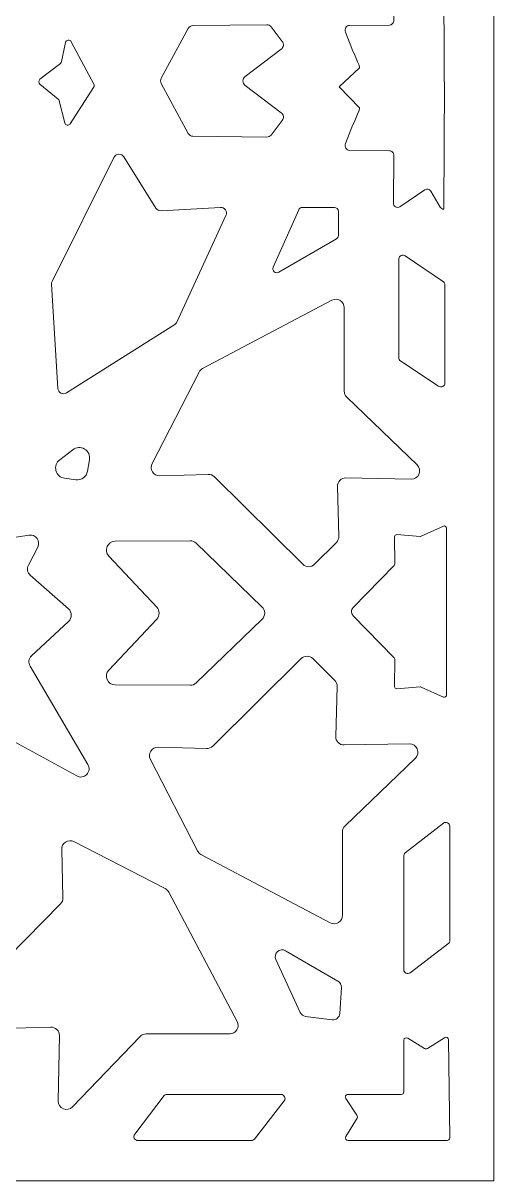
# Model space of a CAD drawing. Header units: millimetres. Extents: x -250 to 250, y -250 to 250.
# Drawn here: x 142.7 to 250, y -250 to 13.7 of the extents above; entities that cross this region are included whole.
import ezdxf

# ---------------------------------------------------------------- set-up
doc = ezdxf.new("R2010")
doc.units = ezdxf.units.MM
doc.header["$MEASUREMENT"] = 0
doc.layers.add('layer 1', color=7, linetype='Continuous')

msp = doc.modelspace()

# ---------------------------------------------------------------- linework, layer by layer
at = {"layer": 'layer 1', "color": 250, "lineweight": 9}
for points, knots in [([(-250, 250), (-250, 250), (250, 250), (250, 250), (250, 250), (250, -250), (250, -250), (250, -250), (-250, -250), (-250, -250), (-250, -250), (-250, 250), (-250, 250)], [0, 0, 0, 0, 0.25, 0.25, 0.25, 0.5, 0.5, 0.5, 0.75, 0.75, 0.75, 1, 1, 1, 1]), ([(214.7699, -0.824), (214.7699, -0.824), (219.3625, 3.4966), (219.3625, 3.4966), (219.6011, 3.7211), (217.7179, 7.6195), (217.6011, 7.9271), (217.6011, 7.9271), (216.1847, 11.6527), (216.1847, 11.6527), (216.0519, 12.0018), (216.0809, 12.3707), (216.266, 12.6884), (216.451, 13.006), (216.7403, 13.1834), (217.0782, 13.1863), (217.0782, 13.1863), (226.22, 13.2644), (226.22, 13.2644), (226.4904, 13.2667), (226.7224, 13.3772), (226.9117, 13.594), (227.1012, 13.8109), (227.1952, 14.0735), (227.1923, 14.3773), (227.1923, 14.3773), (227.089, 25.0664), (227.089, 25.0664), (227.0851, 25.4764), (227.2655, 25.8305), (227.5822, 26.0341), (227.899, 26.2376), (228.2621, 26.2329), (228.5745, 26.0212), (228.5745, 26.0212), (234.2784, 22.1563), (234.2784, 22.1563), (234.7252, 21.8536), (235.3035, 21.9967), (235.5959, 22.4824), (235.5959, 22.4824), (237.7666, 26.0891), (237.7666, 26.0891), (237.9544, 26.4012), (238.2428, 26.5733), (238.5781, 26.5733), (238.5781, 26.5733), (238.698, 0.3135), (238.698, 0.3135), (238.698, 0.3135), (238.7243, 0.3135), (238.7243, 0.3135), (238.7243, 0.3135), (238.592, -28.6733), (238.592, -28.6733), (238.2567, -28.6733), (237.9683, -28.5012), (237.7805, -28.1891), (237.7805, -28.1891), (235.6098, -24.5824), (235.6098, -24.5824), (235.3174, -24.0967), (234.7391, -23.9536), (234.2923, -24.2563), (234.2923, -24.2563), (228.5884, -28.1212), (228.5884, -28.1212), (228.276, -28.3329), (227.9129, -28.3376), (227.5961, -28.1341), (227.2794, -27.9305), (227.099, -27.5764), (227.1029, -27.1664), (227.1029, -27.1664), (227.2062, -16.4773), (227.2062, -16.4773), (227.2091, -16.1735), (227.1151, -15.9109), (226.9256, -15.694), (226.7363, -15.4772), (226.5043, -15.3667), (226.2339, -15.3644), (226.2339, -15.3644), (217.0921, -15.2863), (217.0921, -15.2863), (216.7542, -15.2834), (216.4649, -15.106), (216.2799, -14.7884), (216.0948, -14.4707), (216.0658, -14.1018), (216.1986, -13.7527), (216.1986, -13.7527), (217.615, -10.0271), (217.615, -10.0271), (217.7319, -9.7195), (219.6038, -5.8323), (219.3764, -5.5966), (219.3764, -5.5966), (214.7699, -0.824), (214.7699, -0.824)], [0, 0, 0, 0, 0.03030303, 0.03030303, 0.03030303, 0.06060606, 0.06060606, 0.06060606, 0.09090909, 0.09090909, 0.09090909, 0.12121212, 0.12121212, 0.12121212, 0.15151515, 0.15151515, 0.15151515, 0.18181818, 0.18181818, 0.18181818, 0.21212121, 0.21212121, 0.21212121, 0.24242424, 0.24242424, 0.24242424, 0.27272727, 0.27272727, 0.27272727, 0.3030303, 0.3030303, 0.3030303, 0.33333333, 0.33333333, 0.33333333, 0.36363636, 0.36363636, 0.36363636, 0.39393939, 0.39393939, 0.39393939, 0.42424242, 0.42424242, 0.42424242, 0.45454545, 0.45454545, 0.45454545, 0.48484848, 0.48484848, 0.48484848, 0.51515152, 0.51515152, 0.51515152, 0.54545455, 0.54545455, 0.54545455, 0.57575758, 0.57575758, 0.57575758, 0.60606061, 0.60606061, 0.60606061, 0.63636364, 0.63636364, 0.63636364, 0.66666667, 0.66666667, 0.66666667, 0.6969697, 0.6969697, 0.6969697, 0.72727273, 0.72727273, 0.72727273, 0.75757576, 0.75757576, 0.75757576, 0.78787879, 0.78787879, 0.78787879, 0.81818182, 0.81818182, 0.81818182, 0.84848485, 0.84848485, 0.84848485, 0.87878788, 0.87878788, 0.87878788, 0.90909091, 0.90909091, 0.90909091, 0.93939394, 0.93939394, 0.93939394, 0.96969697, 0.96969697, 0.96969697, 1, 1, 1, 1]), ([(174.0078, 0.5342), (174.0078, 0.7427), (174.0609, 0.9513), (174.1672, 1.1467), (174.1672, 1.1467), (180.3316, 12.4907), (180.3316, 12.4907), (180.5479, 12.8888), (180.9234, 13.1196), (181.3636, 13.1249), (181.3636, 13.1249), (198.2515, 13.3299), (198.2515, 13.3299), (198.6338, 13.3346), (198.9646, 13.1719), (199.2034, 12.862), (199.2034, 12.862), (201.7563, 9.549), (201.7563, 9.549), (201.9689, 9.2731), (202.0541, 8.9543), (202.0088, 8.6042), (201.9635, 8.254), (201.8004, 7.97), (201.5252, 7.762), (201.5252, 7.762), (193.2926, 1.5423), (193.2926, 1.5423), (192.9719, 1.3001), (192.7983, 0.9458), (192.7983, 0.5341), (192.7983, 0.1224), (192.9719, -0.2319), (193.2926, -0.4741), (193.2926, -0.4741), (201.5252, -6.6938), (201.5252, -6.6938), (201.8004, -6.9018), (201.9635, -7.1858), (202.0088, -7.536), (202.0541, -7.8861), (201.9689, -8.2049), (201.7563, -8.4808), (201.7563, -8.4808), (199.2034, -11.7938), (199.2034, -11.7938), (198.9646, -12.1037), (198.6338, -12.2664), (198.2515, -12.2617), (198.2515, -12.2617), (181.3636, -12.0567), (181.3636, -12.0567), (180.9234, -12.0514), (180.5479, -11.8206), (180.3316, -11.4225), (180.3316, -11.4225), (174.1672, -0.0785), (174.1672, -0.0785), (174.0609, 0.1169), (174.0078, 0.3255), (174.0078, 0.534), (174.0078, 0.534), (174.0078, 0.5342), (174.0078, 0.5342)], [0, 0, 0, 0, 0.04761905, 0.04761905, 0.04761905, 0.0952381, 0.0952381, 0.0952381, 0.14285714, 0.14285714, 0.14285714, 0.19047619, 0.19047619, 0.19047619, 0.23809524, 0.23809524, 0.23809524, 0.28571429, 0.28571429, 0.28571429, 0.33333333, 0.33333333, 0.33333333, 0.38095238, 0.38095238, 0.38095238, 0.42857143, 0.42857143, 0.42857143, 0.47619048, 0.47619048, 0.47619048, 0.52380952, 0.52380952, 0.52380952, 0.57142857, 0.57142857, 0.57142857, 0.61904762, 0.61904762, 0.61904762, 0.66666667, 0.66666667, 0.66666667, 0.71428571, 0.71428571, 0.71428571, 0.76190476, 0.76190476, 0.76190476, 0.80952381, 0.80952381, 0.80952381, 0.85714286, 0.85714286, 0.85714286, 0.9047619, 0.9047619, 0.9047619, 0.95238095, 0.95238095, 0.95238095, 1, 1, 1, 1]), ([(158.7983, -0.2301), (158.7983, -0.2301), (153.6793, 9.4634), (153.6793, 9.4634), (153.5387, 9.7296), (153.2599, 9.8721), (152.9618, 9.8302), (152.6637, 9.7883), (152.435, 9.5743), (152.3733, 9.2796), (152.3733, 9.2796), (151.4681, 4.9528), (151.4681, 4.9528), (151.4326, 4.7831), (151.3484, 4.6485), (151.2114, 4.5423), (151.2114, 4.5423), (146.5221, 0.9073), (146.5221, 0.9073), (146.3475, 0.772), (146.2534, 0.5831), (146.2506, 0.3622), (146.2478, 0.1414), (146.337, -0.0499), (146.508, -0.1896), (146.508, -0.1896), (150.7049, -3.6184), (150.7049, -3.6184), (150.8275, -3.7186), (150.9042, -3.8398), (150.9421, -3.9936), (150.9421, -3.9936), (152.1822, -9.0272), (152.1822, -9.0272), (152.2507, -9.3053), (152.4659, -9.5043), (152.7484, -9.5511), (153.031, -9.5978), (153.2987, -9.4787), (153.4532, -9.2375), (153.4532, -9.2375), (158.7688, -0.9355), (158.7688, -0.9355), (158.9087, -0.717), (158.9195, -0.4595), (158.7983, -0.2301)], [0, 0, 0, 0, 0.06666667, 0.06666667, 0.06666667, 0.13333333, 0.13333333, 0.13333333, 0.2, 0.2, 0.2, 0.26666667, 0.26666667, 0.26666667, 0.33333333, 0.33333333, 0.33333333, 0.4, 0.4, 0.4, 0.46666667, 0.46666667, 0.46666667, 0.53333333, 0.53333333, 0.53333333, 0.6, 0.6, 0.6, 0.66666667, 0.66666667, 0.66666667, 0.73333333, 0.73333333, 0.73333333, 0.8, 0.8, 0.8, 0.86666667, 0.86666667, 0.86666667, 0.93333333, 0.93333333, 0.93333333, 1, 1, 1, 1]), ([(150.599, -69.4875), (150.599, -69.4875), (149.1614, -45.777), (149.1614, -45.777), (149.147, -45.5383), (149.1894, -45.3303), (149.2964, -45.1164), (149.2964, -45.1164), (163.4076, -16.8977), (163.4076, -16.8977), (163.6237, -16.4656), (164.0261, -16.2034), (164.5085, -16.1801), (164.9909, -16.1567), (165.4168, -16.379), (165.6734, -16.7882), (165.6734, -16.7882), (172.9644, -28.4118), (172.9644, -28.4118), (173.2227, -28.8235), (173.6525, -29.0462), (174.1378, -29.0196), (174.1378, -29.0196), (187.6643, -28.2773), (187.6643, -28.2773), (188.1329, -28.2516), (188.5479, -28.457), (188.8117, -28.8451), (189.0755, -29.2333), (189.1136, -29.6947), (188.9172, -30.1209), (188.9172, -30.1209), (177.7373, -54.3749), (177.7373, -54.3749), (177.6274, -54.6133), (177.4725, -54.7899), (177.2506, -54.9301), (177.2506, -54.9301), (152.5924, -70.5086), (152.5924, -70.5086), (152.1926, -70.7612), (151.7254, -70.7823), (151.3044, -70.5666), (150.8835, -70.351), (150.6276, -69.9595), (150.599, -69.4875)], [0, 0, 0, 0, 0.06666667, 0.06666667, 0.06666667, 0.13333333, 0.13333333, 0.13333333, 0.2, 0.2, 0.2, 0.26666667, 0.26666667, 0.26666667, 0.33333333, 0.33333333, 0.33333333, 0.4, 0.4, 0.4, 0.46666667, 0.46666667, 0.46666667, 0.53333333, 0.53333333, 0.53333333, 0.6, 0.6, 0.6, 0.66666667, 0.66666667, 0.66666667, 0.73333333, 0.73333333, 0.73333333, 0.8, 0.8, 0.8, 0.86666667, 0.86666667, 0.86666667, 0.93333333, 0.93333333, 0.93333333, 1, 1, 1, 1]), ([(206.3376, -28.2902), (206.3376, -28.2902), (213.6575, -28.2902), (213.6575, -28.2902), (214.1532, -28.2902), (214.5575, -28.6945), (214.5575, -29.1901), (214.5575, -29.1901), (214.5575, -34.6677), (214.5575, -34.6677), (214.5575, -34.9982), (214.3937, -35.2819), (214.1075, -35.4471), (214.1075, -35.4471), (200.984, -43.024), (200.984, -43.024), (200.6406, -43.2222), (200.2267, -43.1788), (199.932, -42.9136), (199.6372, -42.6484), (199.5505, -42.2413), (199.7116, -41.879), (199.7116, -41.879), (205.5151, -28.8246), (205.5151, -28.8246), (205.6629, -28.4923), (205.9739, -28.2902), (206.3376, -28.2902)], [0, 0, 0, 0, 0.11111111, 0.11111111, 0.11111111, 0.22222222, 0.22222222, 0.22222222, 0.33333333, 0.33333333, 0.33333333, 0.44444444, 0.44444444, 0.44444444, 0.55555556, 0.55555556, 0.55555556, 0.66666667, 0.66666667, 0.66666667, 0.77777778, 0.77777778, 0.77777778, 0.88888889, 0.88888889, 0.88888889, 1, 1, 1, 1]), ([(228.3595, -39.9258), (228.3595, -39.9258), (228.3595, -62.7049), (228.3595, -62.7049), (228.3595, -62.8732), (228.4418, -63.018), (228.5954, -63.1201), (228.5954, -63.1201), (237.3976, -68.9697), (237.3976, -68.9697), (237.6764, -69.155), (238.0284, -69.1846), (238.3428, -69.0492), (238.6571, -68.9138), (238.8437, -68.6523), (238.8437, -68.347), (238.8437, -68.347), (238.8437, -45.8401), (238.8437, -45.8401), (238.8437, -45.5909), (238.7237, -45.3764), (238.4983, -45.223), (238.4983, -45.223), (229.8141, -39.3086), (229.8141, -39.3086), (229.5364, -39.1195), (229.1823, -39.087), (228.8653, -39.2214), (228.5483, -39.3559), (228.3595, -39.6188), (228.3595, -39.9258)], [0, 0, 0, 0, 0.1, 0.1, 0.1, 0.2, 0.2, 0.2, 0.3, 0.3, 0.3, 0.4, 0.4, 0.4, 0.5, 0.5, 0.5, 0.6, 0.6, 0.6, 0.7, 0.7, 0.7, 0.8, 0.8, 0.8, 0.9, 0.9, 0.9, 1, 1, 1, 1]), ([(213.098, -49.3947), (213.098, -49.3947), (183.6063, -64.973), (183.6063, -64.973), (183.2468, -65.1629), (182.9894, -65.4232), (182.8036, -65.7849), (182.8036, -65.7849), (172.1065, -86.6101), (172.1065, -86.6101), (171.7912, -87.2239), (171.8208, -87.9054), (172.1881, -88.4896), (172.5554, -89.0737), (173.1567, -89.3957), (173.8465, -89.3776), (173.8465, -89.3776), (184.9135, -89.0863), (184.9135, -89.0863), (185.4501, -89.0722), (185.9171, -89.2568), (186.2989, -89.6341), (186.2989, -89.6341), (206.4721, -109.5658), (206.4721, -109.5658), (207.2136, -110.2985), (208.4138, -110.2949), (209.151, -109.5578), (209.151, -109.5578), (214.1161, -104.5927), (214.1161, -104.5927), (214.4993, -104.2095), (214.6871, -103.7376), (214.6719, -103.1959), (214.6719, -103.1959), (214.3537, -91.8481), (214.3537, -91.8481), (214.3386, -91.3096), (214.5239, -90.8406), (214.9029, -90.4579), (215.282, -90.0752), (215.7491, -89.8853), (216.2877, -89.8952), (216.2877, -89.8952), (231.1462, -90.167), (231.1462, -90.167), (231.9437, -90.1816), (232.6324, -89.73), (232.937, -88.9928), (233.2415, -88.2556), (233.0724, -87.4497), (232.4971, -86.8971), (232.4971, -86.8971), (216.4692, -71.5019), (216.4692, -71.5019), (216.0822, -71.1301), (215.8854, -70.6683), (215.8854, -70.1316), (215.8854, -70.1316), (215.8854, -51.0747), (215.8854, -51.0747), (215.8854, -50.3896), (215.553, -49.8011), (214.9662, -49.4474), (214.3794, -49.0938), (213.7038, -49.0747), (213.098, -49.3947)], [0, 0, 0, 0, 0.04545455, 0.04545455, 0.04545455, 0.09090909, 0.09090909, 0.09090909, 0.13636364, 0.13636364, 0.13636364, 0.18181818, 0.18181818, 0.18181818, 0.22727273, 0.22727273, 0.22727273, 0.27272727, 0.27272727, 0.27272727, 0.31818182, 0.31818182, 0.31818182, 0.36363636, 0.36363636, 0.36363636, 0.40909091, 0.40909091, 0.40909091, 0.45454545, 0.45454545, 0.45454545, 0.5, 0.5, 0.5, 0.54545455, 0.54545455, 0.54545455, 0.59090909, 0.59090909, 0.59090909, 0.63636364, 0.63636364, 0.63636364, 0.68181818, 0.68181818, 0.68181818, 0.72727273, 0.72727273, 0.72727273, 0.77272727, 0.77272727, 0.77272727, 0.81818182, 0.81818182, 0.81818182, 0.86363636, 0.86363636, 0.86363636, 0.90909091, 0.90909091, 0.90909091, 0.95454545, 0.95454545, 0.95454545, 1, 1, 1, 1]), ([(157.3669, -88.3765), (157.3669, -88.3765), (157.8138, -85.7462), (157.8138, -85.7462), (157.9805, -84.7649), (157.5533, -83.831), (156.7017, -83.3155), (155.8502, -82.8002), (154.8246, -82.8546), (154.0326, -83.4575), (154.0326, -83.4575), (151.0435, -85.7324), (151.0435, -85.7324), (150.2638, -86.3257), (149.9359, -87.2764), (150.1838, -88.2242), (150.4316, -89.172), (151.1829, -89.8402), (152.1531, -89.976), (152.1531, -89.976), (154.6955, -90.3316), (154.6955, -90.3316), (155.9672, -90.5095), (157.1518, -89.6426), (157.3669, -88.3765)], [0, 0, 0, 0, 0.125, 0.125, 0.125, 0.25, 0.25, 0.25, 0.375, 0.375, 0.375, 0.5, 0.5, 0.5, 0.625, 0.625, 0.625, 0.75, 0.75, 0.75, 0.875, 0.875, 0.875, 1, 1, 1, 1]), ([(153.0657, -122.5565), (153.0657, -122.5565), (144.6116, -130.4067), (144.6116, -130.4067), (143.9498, -131.0212), (143.8088, -131.9868), (144.2673, -132.7649), (144.2673, -132.7649), (157.459, -155.1507), (157.459, -155.1507), (157.8994, -155.898), (157.7906, -156.8141), (157.1875, -157.4376), (156.5844, -158.061), (155.6724, -158.2001), (154.9109, -157.7847), (154.9109, -157.7847), (133.1008, -145.8883), (133.1008, -145.8883), (132.3477, -145.4775), (131.4485, -145.608), (130.8433, -146.216), (130.8433, -146.216), (121.9706, -155.1284), (121.9706, -155.1284), (121.5833, -155.5175), (121.1037, -155.7067), (120.5551, -155.687), (120.0064, -155.6673), (119.5417, -155.4441), (119.1833, -155.0282), (119.1833, -155.0282), (111.7966, -146.456), (111.7966, -146.456), (111.2742, -145.8498), (110.4749, -145.6378), (109.7208, -145.9054), (109.7208, -145.9054), (105.4249, -147.4297), (105.4249, -147.4297), (104.8083, -147.6485), (104.1777, -147.5533), (103.6531, -147.1623), (103.1286, -146.7713), (102.8572, -146.1942), (102.8907, -145.5408), (102.8907, -145.5408), (103.1625, -140.2395), (103.1625, -140.2395), (103.1916, -139.6712), (102.9942, -139.1705), (102.585, -138.7751), (102.1757, -138.3797), (101.6687, -138.1995), (101.1017, -138.2481), (101.1017, -138.2481), (97.5589, -138.5518), (97.5589, -138.5518), (96.8416, -138.6133), (96.1947, -138.2972), (95.8025, -137.6934), (95.4102, -137.0897), (95.3842, -136.3703), (95.7319, -135.7398), (95.7319, -135.7398), (109.3734, -111.0001), (109.3734, -111.0001), (109.5451, -110.6887), (109.7653, -110.4619), (110.0715, -110.2811), (110.0715, -110.2811), (134.5379, -95.8343), (134.5379, -95.8343), (135.1418, -95.4777), (135.8379, -95.4726), (136.4469, -95.8203), (137.056, -96.168), (137.4055, -96.77), (137.4055, -97.4713), (137.4055, -97.4713), (137.4055, -101.7149), (137.4055, -101.7149), (137.4055, -102.2893), (137.6328, -102.7837), (138.0688, -103.1577), (138.5047, -103.5317), (139.0279, -103.6811), (139.5956, -103.5938), (139.5956, -103.5938), (144.0365, -102.9105), (144.0365, -102.9105), (144.7609, -102.799), (145.4402, -103.084), (145.8684, -103.6788), (146.2967, -104.2737), (146.3512, -105.0084), (146.0155, -105.66), (146.0155, -105.66), (143.9039, -109.7591), (143.9039, -109.7591), (143.5001, -110.5429), (143.6743, -111.4704), (144.335, -112.0542), (144.335, -112.0542), (153.031, -119.739), (153.031, -119.739), (153.4479, -120.1075), (153.6661, -120.5837), (153.673, -121.1401), (153.6798, -121.6964), (153.4734, -122.1779), (153.0657, -122.5565)], [0, 0, 0, 0, 0.02702703, 0.02702703, 0.02702703, 0.05405405, 0.05405405, 0.05405405, 0.08108108, 0.08108108, 0.08108108, 0.10810811, 0.10810811, 0.10810811, 0.13513514, 0.13513514, 0.13513514, 0.16216216, 0.16216216, 0.16216216, 0.18918919, 0.18918919, 0.18918919, 0.21621622, 0.21621622, 0.21621622, 0.24324324, 0.24324324, 0.24324324, 0.27027027, 0.27027027, 0.27027027, 0.2972973, 0.2972973, 0.2972973, 0.32432432, 0.32432432, 0.32432432, 0.35135135, 0.35135135, 0.35135135, 0.37837838, 0.37837838, 0.37837838, 0.40540541, 0.40540541, 0.40540541, 0.43243243, 0.43243243, 0.43243243, 0.45945946, 0.45945946, 0.45945946, 0.48648649, 0.48648649, 0.48648649, 0.51351351, 0.51351351, 0.51351351, 0.54054054, 0.54054054, 0.54054054, 0.56756757, 0.56756757, 0.56756757, 0.59459459, 0.59459459, 0.59459459, 0.62162162, 0.62162162, 0.62162162, 0.64864865, 0.64864865, 0.64864865, 0.67567568, 0.67567568, 0.67567568, 0.7027027, 0.7027027, 0.7027027, 0.72972973, 0.72972973, 0.72972973, 0.75675676, 0.75675676, 0.75675676, 0.78378378, 0.78378378, 0.78378378, 0.81081081, 0.81081081, 0.81081081, 0.83783784, 0.83783784, 0.83783784, 0.86486486, 0.86486486, 0.86486486, 0.89189189, 0.89189189, 0.89189189, 0.91891892, 0.91891892, 0.91891892, 0.94594595, 0.94594595, 0.94594595, 0.97297297, 0.97297297, 0.97297297, 1, 1, 1, 1]), ([(217.5562, -120.2935), (217.4764, -120.4828), (217.7223, -121.0449), (217.8657, -121.192), (217.8657, -121.192), (227.2786, -130.8448), (227.2786, -130.8448), (227.3743, -130.943), (227.4219, -131.0615), (227.4206, -131.1986), (227.4206, -131.1986), (227.3617, -137.3921), (227.3617, -137.3921), (227.3603, -137.5374), (227.4141, -137.663), (227.5203, -137.7623), (227.6265, -137.8615), (227.7555, -137.9067), (227.9004, -137.8954), (227.9004, -137.8954), (233.1824, -137.4846), (233.1824, -137.4846), (233.2698, -137.4778), (233.3462, -137.4911), (233.4262, -137.527), (233.4262, -137.527), (238.4915, -139.8036), (238.4915, -139.8036), (238.6509, -139.8752), (238.8214, -139.8623), (238.9681, -139.7674), (239.1148, -139.6725), (239.1965, -139.5223), (239.1965, -139.3476), (239.1965, -139.3476), (239.1965, -120.8429), (239.1965, -120.8429), (239.1965, -120.2502), (239.1965, -120.4356), (239.1965, -119.8429), (239.1965, -119.8429), (239.1965, -101.3382), (239.1965, -101.3382), (239.1965, -101.1635), (239.1148, -101.0133), (238.9681, -100.9184), (238.8214, -100.8235), (238.6509, -100.8106), (238.4915, -100.8822), (238.4915, -100.8822), (233.4262, -103.1588), (233.4262, -103.1588), (233.3462, -103.1947), (233.2698, -103.208), (233.1824, -103.2012), (233.1824, -103.2012), (227.9004, -102.7904), (227.9004, -102.7904), (227.7555, -102.7791), (227.6265, -102.8243), (227.5203, -102.9235), (227.4141, -103.0228), (227.3603, -103.1484), (227.3617, -103.2937), (227.3617, -103.2937), (227.4206, -109.4872), (227.4206, -109.4872), (227.4219, -109.6243), (227.3743, -109.7428), (227.2786, -109.841), (227.2786, -109.841), (217.8657, -119.4938), (217.8657, -119.4938), (217.7224, -119.6409), (217.4764, -120.1042), (217.5562, -120.2935)], [0, 0, 0, 0, 0.04, 0.04, 0.04, 0.08, 0.08, 0.08, 0.12, 0.12, 0.12, 0.16, 0.16, 0.16, 0.2, 0.2, 0.2, 0.24, 0.24, 0.24, 0.28, 0.28, 0.28, 0.32, 0.32, 0.32, 0.36, 0.36, 0.36, 0.4, 0.4, 0.4, 0.44, 0.44, 0.44, 0.48, 0.48, 0.48, 0.52, 0.52, 0.52, 0.56, 0.56, 0.56, 0.6, 0.6, 0.6, 0.64, 0.64, 0.64, 0.68, 0.68, 0.68, 0.72, 0.72, 0.72, 0.76, 0.76, 0.76, 0.8, 0.8, 0.8, 0.84, 0.84, 0.84, 0.88, 0.88, 0.88, 0.92, 0.92, 0.92, 0.96, 0.96, 0.96, 1, 1, 1, 1]), ([(173.1379, -119.3052), (173.1379, -119.3052), (162.2209, -107.6896), (162.2209, -107.6896), (161.664, -107.097), (161.5197, -106.2788), (161.8403, -105.5314), (162.1609, -104.784), (162.8533, -104.3247), (163.6665, -104.3199), (163.6665, -104.3199), (180.7547, -104.2194), (180.7547, -104.2194), (181.2969, -104.2162), (181.7646, -104.4034), (182.1549, -104.7798), (182.1549, -104.7798), (197.1421, -119.2354), (197.1421, -119.2354), (197.5476, -119.6265), (197.7537, -120.1115), (197.7537, -120.6749), (197.7537, -121.2383), (197.5476, -121.7232), (197.1421, -122.1144), (197.1421, -122.1144), (182.1549, -136.57), (182.1549, -136.57), (181.7646, -136.9464), (181.2969, -137.1336), (180.7547, -137.1304), (180.7547, -137.1304), (163.6665, -137.0299), (163.6665, -137.0299), (162.8533, -137.0251), (162.1609, -136.5658), (161.8403, -135.8184), (161.5197, -135.071), (161.664, -134.2528), (162.2209, -133.6602), (162.2209, -133.6602), (173.1379, -122.0446), (173.1379, -122.0446), (173.8625, -121.2736), (173.8625, -120.0762), (173.1379, -119.3052)], [0, 0, 0, 0, 0.06666667, 0.06666667, 0.06666667, 0.13333333, 0.13333333, 0.13333333, 0.2, 0.2, 0.2, 0.26666667, 0.26666667, 0.26666667, 0.33333333, 0.33333333, 0.33333333, 0.4, 0.4, 0.4, 0.46666667, 0.46666667, 0.46666667, 0.53333333, 0.53333333, 0.53333333, 0.6, 0.6, 0.6, 0.66666667, 0.66666667, 0.66666667, 0.73333333, 0.73333333, 0.73333333, 0.8, 0.8, 0.8, 0.86666667, 0.86666667, 0.86666667, 0.93333333, 0.93333333, 0.93333333, 1, 1, 1, 1]), ([(212.7012, -191.215), (212.7012, -191.215), (183.2095, -175.6367), (183.2095, -175.6367), (182.85, -175.4468), (182.5926, -175.1865), (182.4068, -174.8248), (182.4068, -174.8248), (171.7097, -153.9996), (171.7097, -153.9996), (171.3944, -153.3858), (171.424, -152.7043), (171.7913, -152.1201), (172.1586, -151.536), (172.7599, -151.214), (173.4497, -151.2321), (173.4497, -151.2321), (184.5167, -151.5234), (184.5167, -151.5234), (185.0533, -151.5375), (185.5203, -151.3529), (185.9021, -150.9756), (185.9021, -150.9756), (206.0753, -131.0439), (206.0753, -131.0439), (206.8168, -130.3112), (208.017, -130.3148), (208.7542, -131.0519), (208.7542, -131.0519), (213.7193, -136.017), (213.7193, -136.017), (214.1025, -136.4002), (214.2903, -136.8721), (214.2751, -137.4138), (214.2751, -137.4138), (213.9569, -148.7616), (213.9569, -148.7616), (213.9418, -149.3001), (214.1271, -149.7691), (214.5061, -150.1518), (214.8852, -150.5345), (215.3523, -150.7244), (215.8909, -150.7145), (215.8909, -150.7145), (230.7494, -150.4427), (230.7494, -150.4427), (231.5469, -150.4281), (232.2356, -150.8797), (232.5402, -151.6169), (232.8447, -152.3541), (232.6756, -153.16), (232.1003, -153.7126), (232.1003, -153.7126), (216.0724, -169.1078), (216.0724, -169.1078), (215.6854, -169.4796), (215.4886, -169.9414), (215.4886, -170.4781), (215.4886, -170.4781), (215.4886, -189.535), (215.4886, -189.535), (215.4886, -190.2201), (215.1562, -190.8086), (214.5694, -191.1623), (213.9826, -191.5159), (213.307, -191.535), (212.7012, -191.215)], [0, 0, 0, 0, 0.04545455, 0.04545455, 0.04545455, 0.09090909, 0.09090909, 0.09090909, 0.13636364, 0.13636364, 0.13636364, 0.18181818, 0.18181818, 0.18181818, 0.22727273, 0.22727273, 0.22727273, 0.27272727, 0.27272727, 0.27272727, 0.31818182, 0.31818182, 0.31818182, 0.36363636, 0.36363636, 0.36363636, 0.40909091, 0.40909091, 0.40909091, 0.45454545, 0.45454545, 0.45454545, 0.5, 0.5, 0.5, 0.54545455, 0.54545455, 0.54545455, 0.59090909, 0.59090909, 0.59090909, 0.63636364, 0.63636364, 0.63636364, 0.68181818, 0.68181818, 0.68181818, 0.72727273, 0.72727273, 0.72727273, 0.77272727, 0.77272727, 0.77272727, 0.81818182, 0.81818182, 0.81818182, 0.86363636, 0.86363636, 0.86363636, 0.90909091, 0.90909091, 0.90909091, 0.95454545, 0.95454545, 0.95454545, 1, 1, 1, 1]), ([(239.9527, -169.2388), (239.9527, -169.2388), (239.9527, -195.4057), (239.9527, -195.4057), (239.9527, -195.599), (239.8704, -195.7653), (239.7168, -195.8826), (239.7168, -195.8826), (230.9146, -202.6022), (230.9146, -202.6022), (230.6358, -202.815), (230.2838, -202.8491), (229.9694, -202.6935), (229.6551, -202.538), (229.4685, -202.2376), (229.4685, -201.8869), (229.4685, -201.8869), (229.4685, -176.0327), (229.4685, -176.0327), (229.4685, -175.7465), (229.5885, -175.5001), (229.8139, -175.3238), (229.8139, -175.3238), (238.4981, -168.5299), (238.4981, -168.5299), (238.7758, -168.3126), (239.1299, -168.2753), (239.4469, -168.4297), (239.7639, -168.5842), (239.9527, -168.8862), (239.9527, -169.2388)], [0, 0, 0, 0, 0.1, 0.1, 0.1, 0.2, 0.2, 0.2, 0.3, 0.3, 0.3, 0.4, 0.4, 0.4, 0.5, 0.5, 0.5, 0.6, 0.6, 0.6, 0.7, 0.7, 0.7, 0.8, 0.8, 0.8, 0.9, 0.9, 0.9, 1, 1, 1, 1]), ([(191.469, -213.7326), (191.469, -213.7326), (175.8907, -184.2409), (175.8907, -184.2409), (175.7008, -183.8814), (175.4405, -183.624), (175.0788, -183.4382), (175.0788, -183.4382), (154.2536, -172.7411), (154.2536, -172.7411), (153.6398, -172.4258), (152.9583, -172.4554), (152.3741, -172.8227), (151.79, -173.19), (151.468, -173.7913), (151.4861, -174.4811), (151.4861, -174.4811), (151.7774, -185.5481), (151.7774, -185.5481), (151.7915, -186.0847), (151.6069, -186.5517), (151.2296, -186.9335), (151.2296, -186.9335), (131.2979, -207.1067), (131.2979, -207.1067), (130.5652, -207.8482), (130.5688, -209.0484), (131.3059, -209.7856), (131.3059, -209.7856), (136.271, -214.7507), (136.271, -214.7507), (136.6542, -215.1339), (137.1261, -215.3217), (137.6678, -215.3065), (137.6678, -215.3065), (149.0156, -214.9883), (149.0156, -214.9883), (149.5541, -214.9732), (150.0231, -215.1585), (150.4058, -215.5375), (150.7885, -215.9166), (150.9784, -216.3837), (150.9685, -216.9223), (150.9685, -216.9223), (150.6967, -231.7808), (150.6967, -231.7808), (150.6821, -232.5783), (151.1337, -233.267), (151.8709, -233.5716), (152.6081, -233.8761), (153.414, -233.707), (153.9666, -233.1317), (153.9666, -233.1317), (169.3618, -217.1038), (169.3618, -217.1038), (169.7336, -216.7168), (170.1954, -216.52), (170.7321, -216.52), (170.7321, -216.52), (189.789, -216.52), (189.789, -216.52), (190.4741, -216.52), (191.0626, -216.1876), (191.4163, -215.6008), (191.7699, -215.014), (191.789, -214.3384), (191.469, -213.7326)], [0, 0, 0, 0, 0.04545455, 0.04545455, 0.04545455, 0.09090909, 0.09090909, 0.09090909, 0.13636364, 0.13636364, 0.13636364, 0.18181818, 0.18181818, 0.18181818, 0.22727273, 0.22727273, 0.22727273, 0.27272727, 0.27272727, 0.27272727, 0.31818182, 0.31818182, 0.31818182, 0.36363636, 0.36363636, 0.36363636, 0.40909091, 0.40909091, 0.40909091, 0.45454545, 0.45454545, 0.45454545, 0.5, 0.5, 0.5, 0.54545455, 0.54545455, 0.54545455, 0.59090909, 0.59090909, 0.59090909, 0.63636364, 0.63636364, 0.63636364, 0.68181818, 0.68181818, 0.68181818, 0.72727273, 0.72727273, 0.72727273, 0.77272727, 0.77272727, 0.77272727, 0.81818182, 0.81818182, 0.81818182, 0.86363636, 0.86363636, 0.86363636, 0.90909091, 0.90909091, 0.90909091, 0.95454545, 0.95454545, 0.95454545, 1, 1, 1, 1]), ([(214.4687, -204.4858), (214.4687, -204.4858), (202.5082, -197.5865), (202.5082, -197.5865), (201.9108, -197.2418), (201.1895, -197.32), (200.6798, -197.7847), (200.17, -198.2495), (200.0258, -198.9604), (200.3139, -199.5872), (200.3139, -199.5872), (205.8554, -211.6376), (205.8554, -211.6376), (206.0856, -212.1384), (206.5211, -212.4596), (207.0676, -212.5314), (207.0676, -212.5314), (213.11, -213.3267), (213.11, -213.3267), (213.5538, -213.3851), (213.9575, -213.2695), (214.3032, -212.9852), (214.6489, -212.7008), (214.8401, -212.3269), (214.8684, -211.8803), (214.8684, -211.8803), (215.2453, -205.9341), (215.2453, -205.9341), (215.2836, -205.3284), (214.9944, -204.7891), (214.4687, -204.4858)], [0, 0, 0, 0, 0.1, 0.1, 0.1, 0.2, 0.2, 0.2, 0.3, 0.3, 0.3, 0.4, 0.4, 0.4, 0.5, 0.5, 0.5, 0.6, 0.6, 0.6, 0.7, 0.7, 0.7, 0.8, 0.8, 0.8, 0.9, 0.9, 0.9, 1, 1, 1, 1]), ([(239.3452, -240.8141), (239.3452, -240.8141), (216.7504, -240.8141), (216.7504, -240.8141), (216.5272, -240.8141), (216.3356, -240.7017), (216.2267, -240.5068), (216.1178, -240.312), (216.1224, -240.0899), (216.2393, -239.8998), (216.2393, -239.8998), (218.8104, -235.7189), (218.8104, -235.7189), (218.9365, -235.5139), (218.9314, -235.269), (218.7969, -235.0694), (218.7969, -235.0694), (216.2342, -231.2651), (216.2342, -231.2651), (216.1071, -231.0763), (216.0952, -230.849), (216.2021, -230.6481), (216.309, -230.4471), (216.5042, -230.3299), (216.7318, -230.3299), (216.7318, -230.3299), (228.8685, -230.3299), (228.8685, -230.3299), (229.199, -230.3299), (229.4685, -230.0604), (229.4685, -229.7299), (229.4685, -229.7299), (229.4685, -217.9932), (229.4685, -217.9932), (229.4685, -217.7696), (229.5813, -217.5778), (229.7767, -217.469), (229.972, -217.3602), (230.1945, -217.3655), (230.3846, -217.4833), (230.3846, -217.4833), (234.2092, -219.854), (234.2092, -219.854), (234.4085, -219.9776), (234.6453, -219.977), (234.844, -219.8524), (234.844, -219.8524), (238.7496, -217.4038), (238.7496, -217.4038), (238.9384, -217.2854), (239.1599, -217.2787), (239.3555, -217.3854), (239.5512, -217.4921), (239.6655, -217.6819), (239.6683, -217.9047), (239.6683, -217.9047), (239.9452, -240.2067), (239.9452, -240.2067), (239.9473, -240.3732), (239.8891, -240.5172), (239.7721, -240.6357), (239.6551, -240.7542), (239.5117, -240.8141), (239.3452, -240.8141)], [0, 0, 0, 0, 0.04761905, 0.04761905, 0.04761905, 0.0952381, 0.0952381, 0.0952381, 0.14285714, 0.14285714, 0.14285714, 0.19047619, 0.19047619, 0.19047619, 0.23809524, 0.23809524, 0.23809524, 0.28571429, 0.28571429, 0.28571429, 0.33333333, 0.33333333, 0.33333333, 0.38095238, 0.38095238, 0.38095238, 0.42857143, 0.42857143, 0.42857143, 0.47619048, 0.47619048, 0.47619048, 0.52380952, 0.52380952, 0.52380952, 0.57142857, 0.57142857, 0.57142857, 0.61904762, 0.61904762, 0.61904762, 0.66666667, 0.66666667, 0.66666667, 0.71428571, 0.71428571, 0.71428571, 0.76190476, 0.76190476, 0.76190476, 0.80952381, 0.80952381, 0.80952381, 0.85714286, 0.85714286, 0.85714286, 0.9047619, 0.9047619, 0.9047619, 0.95238095, 0.95238095, 0.95238095, 1, 1, 1, 1]), ([(201.4914, -230.3299), (201.4914, -230.3299), (175.3245, -230.3299), (175.3245, -230.3299), (175.1312, -230.3299), (174.9649, -230.4122), (174.8476, -230.5658), (174.8476, -230.5658), (168.128, -239.368), (168.128, -239.368), (167.9152, -239.6468), (167.8811, -239.9988), (168.0367, -240.3132), (168.1922, -240.6275), (168.4926, -240.8141), (168.8433, -240.8141), (168.8433, -240.8141), (194.6975, -240.8141), (194.6975, -240.8141), (194.9837, -240.8141), (195.2301, -240.6941), (195.4064, -240.4687), (195.4064, -240.4687), (202.2003, -231.7845), (202.2003, -231.7845), (202.4176, -231.5068), (202.4549, -231.1527), (202.3005, -230.8357), (202.146, -230.5187), (201.844, -230.3299), (201.4914, -230.3299)], [0, 0, 0, 0, 0.1, 0.1, 0.1, 0.2, 0.2, 0.2, 0.3, 0.3, 0.3, 0.4, 0.4, 0.4, 0.5, 0.5, 0.5, 0.6, 0.6, 0.6, 0.7, 0.7, 0.7, 0.8, 0.8, 0.8, 0.9, 0.9, 0.9, 1, 1, 1, 1])]:
    msp.add_open_spline(points, degree=3, knots=knots, dxfattribs=at)

doc.saveas('drawing.dxf')
